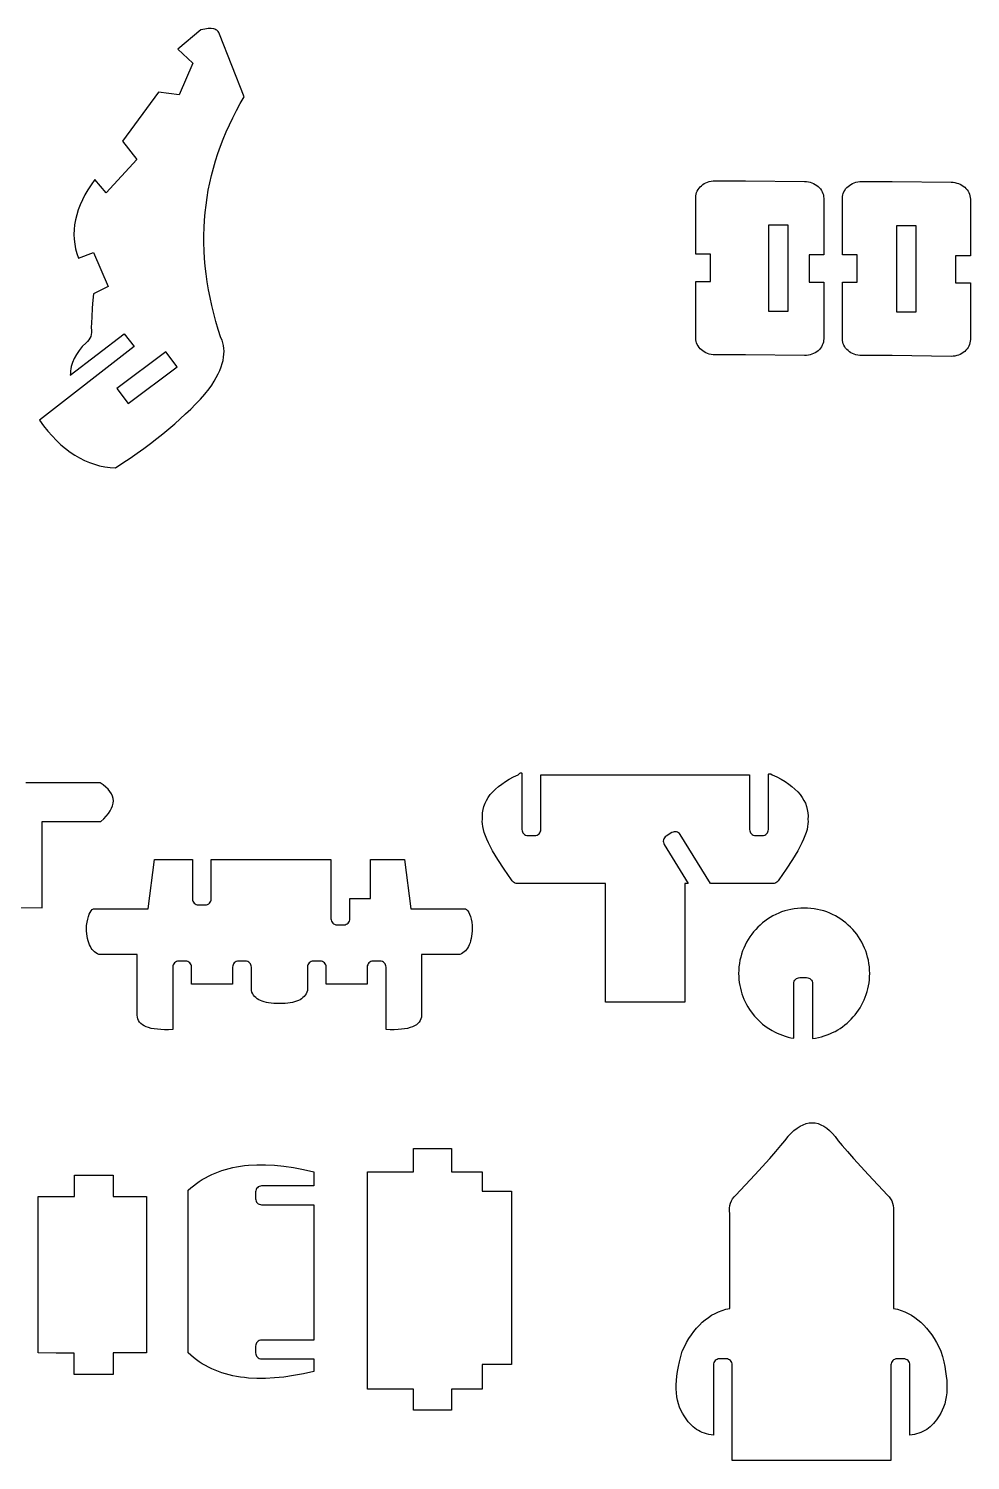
# Model space of a CAD drawing. Extents: x 0 to 16.8, y 0 to 16.3.
# Drawn here: x 7.99 to 13.74, y 7.6 to 16.34 of the extents above; entities that cross this region are included whole.
import ezdxf

# ---------------------------------------------------------------- set-up
doc = ezdxf.new("R2010")
doc.units = 0
doc.layers.add('Default_Layer', color=1, linetype='CONTINUOUS')
doc.layers.add('Harley_1', color=1, linetype='CONTINUOUS')

msp = doc.modelspace()

# ---------------------------------------------------------------- linework, layer by layer
at = {"layer": 'Default_Layer'}
msp.add_lwpolyline([(10.0772, 11.2701), (10.2836, 11.2701), (10.3223, 10.9698), (10.6558, 10.9698), (10.6631, 10.9648), (10.6699, 10.9576), (10.676, 10.9482), (10.6816, 10.9366), (10.6866, 10.9229), (10.6911, 10.9069), (10.6949, 10.8888), (10.6982, 10.8685), (10.6972, 10.8335), (10.6938, 10.8021), (10.6912, 10.7879), (10.688, 10.7745), (10.6842, 10.7621), (10.6798, 10.7505), (10.6747, 10.74), (10.6691, 10.7303), (10.6629, 10.7215), (10.656, 10.7137), (10.6486, 10.7068), (10.6406, 10.7008), (10.6319, 10.6957), (10.6226, 10.6916), (10.3886, 10.6916), (10.3886, 10.3212), (10.3876, 10.3092), (10.3848, 10.2981), (10.3804, 10.2878), (10.3743, 10.2784), (10.3666, 10.2699), (10.3572, 10.2622), (10.3461, 10.2553), (10.3334, 10.2494), (10.319, 10.2443), (10.3029, 10.2401), (10.2852, 10.2367), (10.2658, 10.2342), (10.2447, 10.2325), (10.222, 10.2318), (10.1977, 10.2319), (10.1716, 10.2328), (10.1716, 10.6142), (10.1709, 10.6216), (10.1687, 10.6285), (10.1653, 10.6348), (10.1608, 10.6402), (10.1554, 10.6447), (10.1492, 10.6481), (10.1423, 10.6503), (10.1349, 10.6511), (10.0933, 10.6511), (10.0859, 10.6503), (10.0791, 10.6481), (10.0728, 10.6447), (10.0674, 10.6402), (10.0629, 10.6348), (10.0595, 10.6285), (10.0574, 10.6216), (10.0566, 10.6142), (10.0566, 10.5092), (9.8068, 10.5092), (9.8068, 10.6142), (9.806, 10.6216), (9.8039, 10.6285), (9.8005, 10.6348), (9.796, 10.6402), (9.7906, 10.6447), (9.7843, 10.6481), (9.7775, 10.6503), (9.7701, 10.6511), (9.7285, 10.6511), (9.7211, 10.6503), (9.7142, 10.6481), (9.708, 10.6447), (9.7026, 10.6402), (9.6981, 10.6348), (9.6947, 10.6285), (9.6925, 10.6216), (9.6918, 10.6142), (9.6918, 10.4705), (9.6883, 10.4606), (9.6838, 10.4513), (9.6784, 10.4427), (9.672, 10.4348), (9.6647, 10.4275), (9.6564, 10.4209), (9.6471, 10.415), (9.6369, 10.4097), (9.6257, 10.4051), (9.6136, 10.4011), (9.6005, 10.3978), (9.5865, 10.3952), (9.5715, 10.3932), (9.5556, 10.3919), (9.5208, 10.3913), (9.4861, 10.3919), (9.4701, 10.3932), (9.4551, 10.3952), (9.4411, 10.3978), (9.428, 10.4011), (9.4159, 10.4051), (9.4047, 10.4097), (9.3945, 10.415), (9.3853, 10.4209), (9.377, 10.4275), (9.3696, 10.4348), (9.3633, 10.4427), (9.3578, 10.4513), (9.3534, 10.4606), (9.3498, 10.4705), (9.3498, 10.6142), (9.3491, 10.6216), (9.347, 10.6285), (9.3436, 10.6348), (9.3391, 10.6402), (9.3336, 10.6447), (9.3274, 10.6481), (9.3205, 10.6503), (9.3131, 10.6511), (9.2715, 10.6511), (9.2642, 10.6503), (9.2573, 10.6481), (9.2511, 10.6447), (9.2456, 10.6402), (9.2411, 10.6348), (9.2377, 10.6285), (9.2356, 10.6216), (9.2348, 10.6142), (9.2348, 10.5092), (8.985, 10.5092), (8.985, 10.6142), (8.9843, 10.6216), (8.9821, 10.6285), (8.9787, 10.6348), (8.9743, 10.6402), (8.9688, 10.6447), (8.9626, 10.6481), (8.9557, 10.6503), (8.9483, 10.6511), (8.9067, 10.6511), (8.8994, 10.6503), (8.8925, 10.6481), (8.8862, 10.6447), (8.8808, 10.6402), (8.8763, 10.6348), (8.8729, 10.6285), (8.8708, 10.6216), (8.87, 10.6142), (8.87, 10.2328), (8.844, 10.2319), (8.8196, 10.2318), (8.7969, 10.2325), (8.7758, 10.2342), (8.7565, 10.2367), (8.7387, 10.2401), (8.7227, 10.2443), (8.7083, 10.2494), (8.6955, 10.2553), (8.6845, 10.2622), (8.6751, 10.2699), (8.6673, 10.2784), (8.6612, 10.2878), (8.6568, 10.2981), (8.6541, 10.3092), (8.653, 10.3212), (8.653, 10.6916), (8.419, 10.6916), (8.4097, 10.6957), (8.4011, 10.7008), (8.393, 10.7068), (8.3856, 10.7137), (8.3788, 10.7215), (8.3725, 10.7303), (8.3669, 10.74), (8.3619, 10.7505), (8.3575, 10.7621), (8.3536, 10.7745), (8.3504, 10.7879), (8.3478, 10.8021), (8.3444, 10.8335), (8.3435, 10.8685), (8.3467, 10.8888), (8.3506, 10.9069), (8.355, 10.9229), (8.36, 10.9366), (8.3656, 10.9482), (8.3718, 10.9576), (8.3785, 10.9648), (8.3858, 10.9698), (8.7193, 10.9698), (8.758, 11.2701), (8.9903, 11.2701), (8.9903, 11.0306), (8.9911, 11.0232), (8.9932, 11.0163), (8.9966, 11.01), (9.0011, 11.0046), (9.0065, 11.0001), (9.0128, 10.9967), (9.0197, 10.9945), (9.027, 10.9938), (9.0686, 10.9938), (9.076, 10.9945), (9.0829, 10.9967), (9.0891, 11.0001), (9.0945, 11.0046), (9.099, 11.01), (9.1024, 11.0163), (9.1046, 11.0232), (9.1053, 11.0306), (9.1053, 11.2701), (9.5208, 11.2701), (9.8355, 11.2701), (9.8355, 10.909), (9.8363, 10.9016), (9.8384, 10.8947), (9.8418, 10.8884), (9.8463, 10.883), (9.8517, 10.8785), (9.858, 10.8751), (9.8648, 10.8729), (9.8722, 10.8722), (9.9138, 10.8722), (9.9212, 10.8729), (9.9281, 10.8751), (9.9343, 10.8785), (9.9397, 10.883), (9.9442, 10.8884), (9.9476, 10.8947), (9.9498, 10.9016), (9.9505, 10.909), (9.9505, 11.0336), (10.0772, 11.0334), (10.0772, 11.2701)], close=True, dxfattribs=at)
at = {"layer": 'Harley_1'}
for points in [[(8.2446, 14.2271), (8.5742, 14.4801), (8.6335, 14.4021), (8.0563, 13.9522), (8.0816, 13.918), (8.1073, 13.886), (8.1336, 13.8561), (8.1603, 13.8284), (8.1876, 13.8028), (8.2153, 13.7793), (8.2435, 13.758), (8.2722, 13.7388), (8.3014, 13.7217), (8.3311, 13.7067), (8.3614, 13.6939), (8.392, 13.6832), (8.4232, 13.6747), (8.4549, 13.6683), (8.4871, 13.664), (8.5198, 13.6618), (8.5651, 13.6913), (8.6092, 13.7208), (8.652, 13.7504), (8.6935, 13.7801), (8.7337, 13.8098), (8.7727, 13.8397), (8.8103, 13.8696), (8.8467, 13.8997), (8.8819, 13.9298), (8.9157, 13.96), (8.9483, 13.9902), (8.9796, 14.0206), (9.0096, 14.051), (9.0384, 14.0816), (9.0658, 14.1122), (9.092, 14.1429), (9.108, 14.1667), (9.1223, 14.1899), (9.1352, 14.2126), (9.1465, 14.2347), (9.1564, 14.2562), (9.1646, 14.2772), (9.1714, 14.2976), (9.1766, 14.3174), (9.1803, 14.3367), (9.1825, 14.3554), (9.1831, 14.3735), (9.1823, 14.391), (9.1799, 14.408), (9.1759, 14.4244), (9.1705, 14.4403), (9.1635, 14.4555), (9.1477, 14.505), (9.1332, 14.5542), (9.12, 14.6032), (9.1082, 14.6519), (9.0976, 14.7005), (9.0884, 14.7488), (9.0804, 14.7969), (9.0738, 14.8448), (9.0685, 14.8925), (9.0644, 14.9399), (9.0617, 14.9871), (9.0603, 15.0341), (9.0602, 15.0809), (9.0614, 15.1274), (9.0639, 15.1737), (9.0677, 15.2198), (9.0728, 15.2657), (9.0792, 15.3113), (9.087, 15.3568), (9.096, 15.402), (9.1063, 15.447), (9.118, 15.4917), (9.1309, 15.5363), (9.1452, 15.5806), (9.1608, 15.6247), (9.1776, 15.6685), (9.1958, 15.7122), (9.2153, 15.7556), (9.2361, 15.7988), (9.2582, 15.8418), (9.2816, 15.8845), (9.3063, 15.9271), (9.1547, 16.3078), (9.1529, 16.314), (9.1503, 16.3195), (9.1471, 16.3245), (9.1432, 16.3288), (9.1386, 16.3326), (9.1332, 16.3358), (9.1272, 16.3383), (9.1206, 16.3403), (9.1051, 16.3425), (9.0869, 16.3423), (9.0659, 16.3397), (9.0421, 16.3347), (8.9013, 16.2176), (8.9931, 16.1321), (8.9091, 15.9375), (8.7834, 15.9547), (8.5638, 15.6552), (8.6514, 15.5442), (8.4644, 15.3396), (8.3943, 15.4208), (8.3721, 15.3896), (8.352, 15.3586), (8.3341, 15.3277), (8.3183, 15.297), (8.3046, 15.2665), (8.2931, 15.2361), (8.2836, 15.2058), (8.2763, 15.1757), (8.2711, 15.1458), (8.2681, 15.116), (8.2671, 15.0864), (8.2683, 15.0569), (8.2716, 15.0276), (8.277, 14.9985), (8.2846, 14.9695), (8.2942, 14.9406), (8.3864, 14.9763), (8.4758, 14.768), (8.3865, 14.7232), (8.3821, 14.6846), (8.3784, 14.6373), (8.3752, 14.5815), (8.3727, 14.5171), (8.3741, 14.5022), (8.3741, 14.4883), (8.3724, 14.4753), (8.3692, 14.4633), (8.3644, 14.4522), (8.358, 14.4421), (8.3501, 14.433), (8.3406, 14.4249), (8.318, 14.4017), (8.2984, 14.3781), (8.2818, 14.354), (8.2683, 14.3295), (8.2578, 14.3046), (8.2537, 14.292), (8.2504, 14.2792), (8.2478, 14.2664), (8.2459, 14.2534), (8.2449, 14.2403), (8.2446, 14.2271)], [(12.8431, 14.4498), (12.8425, 14.4393), (12.8407, 14.429), (12.8378, 14.4191), (12.8338, 14.4096), (12.8288, 14.4005), (12.8229, 14.392), (12.8161, 14.384), (12.8085, 14.3766), (12.8002, 14.3699), (12.7911, 14.3639), (12.7814, 14.3587), (12.7711, 14.3544), (12.7603, 14.3509), (12.7491, 14.3485), (12.7374, 14.347), (12.7254, 14.3466), (12.3649, 14.3512), (12.1795, 14.3512), (12.1676, 14.3517), (12.1559, 14.3533), (12.1447, 14.3559), (12.1339, 14.3594), (12.1236, 14.3637), (12.1139, 14.3689), (12.1048, 14.3748), (12.0964, 14.3815), (12.0888, 14.3889), (12.082, 14.3968), (12.0761, 14.4053), (12.0712, 14.4143), (12.0672, 14.4238), (12.0643, 14.4337), (12.0625, 14.4439), (12.0619, 14.4544), (12.0619, 14.7998), (12.1516, 14.7998), (12.1516, 14.9656), (12.0619, 14.9656), (12.0619, 15.311), (12.0625, 15.3215), (12.0643, 15.3317), (12.0672, 15.3416), (12.0712, 15.351), (12.0761, 15.36), (12.082, 15.3686), (12.0888, 15.3765), (12.0964, 15.3838), (12.1048, 15.3905), (12.1139, 15.3965), (12.1236, 15.4017), (12.1339, 15.406), (12.1447, 15.4095), (12.1559, 15.412), (12.1676, 15.4136), (12.1795, 15.4142), (12.3649, 15.4142), (12.7254, 15.4095), (12.7374, 15.4089), (12.7491, 15.4072), (12.7603, 15.4046), (12.7711, 15.401), (12.7814, 15.3967), (12.7911, 15.3915), (12.8002, 15.3856), (12.8085, 15.3789), (12.8161, 15.3716), (12.8229, 15.3637), (12.8288, 15.3553), (12.8338, 15.3463), (12.8378, 15.3369), (12.8407, 15.3271), (12.8425, 15.3169), (12.8431, 15.3064), (12.8431, 14.961), (12.7534, 14.961), (12.7534, 14.7952), (12.8431, 14.7952), (12.8431, 14.4498)], [(12.9566, 15.3064), (12.9572, 15.3169), (12.959, 15.3271), (12.9619, 15.337), (12.9659, 15.3464), (12.9708, 15.3554), (12.9767, 15.3639), (12.9835, 15.3719), (12.9911, 15.3792), (12.9995, 15.3859), (13.0086, 15.3919), (13.0183, 15.397), (13.0286, 15.4014), (13.0394, 15.4049), (13.0506, 15.4074), (13.0623, 15.409), (13.0743, 15.4095), (13.2596, 15.4095), (13.6201, 15.4049), (13.6321, 15.4043), (13.6438, 15.4026), (13.655, 15.4), (13.6658, 15.3964), (13.6761, 15.3921), (13.6858, 15.3869), (13.6949, 15.3809), (13.7032, 15.3743), (13.7108, 15.367), (13.7176, 15.3591), (13.7235, 15.3507), (13.7285, 15.3417), (13.7325, 15.3323), (13.7354, 15.3224), (13.7372, 15.3122), (13.7378, 15.3017), (13.7378, 14.9564), (13.6481, 14.9564), (13.6481, 14.7905), (13.7378, 14.7905), (13.7378, 14.4452), (13.7372, 14.4346), (13.7354, 14.4244), (13.7325, 14.4145), (13.7285, 14.405), (13.7236, 14.3959), (13.7176, 14.3874), (13.7109, 14.3794), (13.7032, 14.372), (13.6949, 14.3653), (13.6858, 14.3593), (13.6761, 14.3541), (13.6658, 14.3498), (13.655, 14.3463), (13.6438, 14.3438), (13.6321, 14.3424), (13.6201, 14.342), (13.2596, 14.3466), (13.0743, 14.3466), (13.0623, 14.3471), (13.0506, 14.3487), (13.0394, 14.3513), (13.0286, 14.3547), (13.0183, 14.3591), (13.0086, 14.3643), (12.9995, 14.3702), (12.9911, 14.3769), (12.9835, 14.3842), (12.9767, 14.3922), (12.9708, 14.4007), (12.9659, 14.4097), (12.9619, 14.4192), (12.959, 14.429), (12.9572, 14.4393), (12.9566, 14.4498), (12.9566, 14.7952), (13.0463, 14.7952), (13.0463, 14.961), (12.9566, 14.961), (12.9566, 15.3064)], [(12.5085, 15.1449), (12.6235, 15.1449), (12.6235, 14.6159), (12.5085, 14.6159), (12.5085, 15.1449)], [(13.2897, 15.1403), (13.4047, 15.1403), (13.4047, 14.6113), (13.2897, 14.6113), (13.2897, 15.1403)], [(8.5282, 14.1455), (8.5971, 14.0535), (8.897, 14.2786), (8.828, 14.3706), (8.5282, 14.1455)], [(12.0155, 11.1252), (11.9946, 11.1252), (11.9946, 10.3993), (11.7532, 10.3993), (11.5119, 10.3993), (11.5119, 11.1252), (10.9775, 11.1252), (10.9717, 11.1248), (10.966, 11.1252), (10.9606, 11.1266), (10.9554, 11.1289), (10.9505, 11.1321), (10.9458, 11.1363), (10.9413, 11.1414), (10.937, 11.1474), (10.8923, 11.2111), (10.8541, 11.2699), (10.8223, 11.3235), (10.8088, 11.3485), (10.797, 11.3721), (10.7867, 11.3945), (10.7781, 11.4157), (10.7711, 11.4355), (10.7656, 11.4541), (10.7618, 11.4715), (10.7597, 11.4875), (10.7591, 11.5023), (10.7601, 11.5159), (10.7595, 11.5364), (10.7607, 11.5564), (10.7638, 11.576), (10.7689, 11.5951), (10.7758, 11.6137), (10.7846, 11.6319), (10.7954, 11.6497), (10.808, 11.6669), (10.8226, 11.6838), (10.839, 11.7001), (10.8573, 11.716), (10.8776, 11.7314), (10.8997, 11.7464), (10.9238, 11.7609), (10.9497, 11.775), (10.9775, 11.7885), (10.9883, 11.7973), (10.9925, 11.7994), (10.9958, 11.8002), (10.9983, 11.7994), (11.0001, 11.7973), (11.001, 11.7936), (11.0011, 11.7885), (11.0011, 11.4541), (11.0019, 11.4467), (11.004, 11.4398), (11.0074, 11.4336), (11.0119, 11.4281), (11.0173, 11.4236), (11.0236, 11.4202), (11.0304, 11.418), (11.0378, 11.4173), (11.0794, 11.4173), (11.0868, 11.418), (11.0937, 11.4202), (11.0999, 11.4236), (11.1053, 11.4281), (11.1098, 11.4336), (11.1132, 11.4398), (11.1154, 11.4467), (11.1161, 11.4541), (11.1161, 11.7885), (11.7532, 11.7885), (12.3904, 11.7885), (12.3904, 11.4541), (12.3911, 11.4467), (12.3933, 11.4398), (12.3967, 11.4336), (12.4011, 11.4281), (12.4066, 11.4236), (12.4128, 11.4202), (12.4197, 11.418), (12.4271, 11.4173), (12.4687, 11.4173), (12.476, 11.418), (12.4829, 11.4202), (12.4892, 11.4236), (12.4946, 11.4281), (12.4991, 11.4336), (12.5025, 11.4398), (12.5046, 11.4467), (12.5054, 11.4541), (12.5054, 11.7885), (12.5062, 11.7912), (12.5077, 11.7931), (12.5097, 11.7942), (12.5124, 11.7946), (12.5195, 11.7931), (12.5289, 11.7885), (12.5568, 11.775), (12.5827, 11.7609), (12.6068, 11.7464), (12.6289, 11.7314), (12.6491, 11.716), (12.6675, 11.7001), (12.6839, 11.6838), (12.6985, 11.6669), (12.7111, 11.6497), (12.7218, 11.6319), (12.7307, 11.6137), (12.7376, 11.5951), (12.7426, 11.576), (12.7458, 11.5564), (12.747, 11.5364), (12.7464, 11.5159), (12.7474, 11.5023), (12.7468, 11.4875), (12.7446, 11.4715), (12.7408, 11.4541), (12.7354, 11.4355), (12.7284, 11.4157), (12.7198, 11.3945), (12.7095, 11.3721), (12.6976, 11.3485), (12.6842, 11.3235), (12.6524, 11.2699), (12.6142, 11.2111), (12.5695, 11.1474), (12.5652, 11.1414), (12.5607, 11.1363), (12.556, 11.1321), (12.551, 11.1289), (12.5459, 11.1266), (12.5405, 11.1252), (12.5348, 11.1248), (12.5289, 11.1252), (12.1515, 11.1252), (11.9671, 11.4227), (11.9625, 11.4286), (11.9571, 11.4333), (11.9509, 11.4369), (11.9442, 11.4391), (11.9372, 11.4401), (11.9301, 11.4397), (11.9231, 11.4379), (11.9165, 11.4347), (11.8811, 11.4128), (11.8752, 11.4082), (11.8705, 11.4028), (11.867, 11.3966), (11.8648, 11.3899), (11.8638, 11.3829), (11.8643, 11.3758), (11.8661, 11.3688), (11.8693, 11.3621), (12.0162, 11.1252), (12.0155, 11.1252)], [(12.6599, 10.1798), (12.6599, 10.5133), (12.6607, 10.5207), (12.6628, 10.5276), (12.6662, 10.5338), (12.6707, 10.5393), (12.6762, 10.5438), (12.6824, 10.5472), (12.6893, 10.5494), (12.6966, 10.5501), (12.7382, 10.5501), (12.7456, 10.5494), (12.7525, 10.5472), (12.7587, 10.5438), (12.7642, 10.5393), (12.7687, 10.5338), (12.772, 10.5276), (12.7742, 10.5207), (12.7749, 10.5133), (12.7749, 10.178), (12.7933, 10.1807), (12.8113, 10.1843), (12.829, 10.1887), (12.8464, 10.1939), (12.8635, 10.1998), (12.8802, 10.2064), (12.8965, 10.2138), (12.9124, 10.2219), (12.928, 10.2307), (12.943, 10.2401), (12.9576, 10.2501), (12.9718, 10.2608), (12.9854, 10.2721), (12.9985, 10.284), (13.0111, 10.2964), (13.0231, 10.3094), (13.0345, 10.3229), (13.0454, 10.3369), (13.0556, 10.3514), (13.0652, 10.3663), (13.0741, 10.3817), (13.0824, 10.3975), (13.09, 10.4137), (13.0968, 10.4304), (13.1029, 10.4473), (13.1083, 10.4646), (13.1129, 10.4823), (13.1167, 10.5002), (13.1197, 10.5185), (13.1219, 10.537), (13.1232, 10.5557), (13.1236, 10.5747), (13.1231, 10.5953), (13.1216, 10.6156), (13.119, 10.6356), (13.1155, 10.6553), (13.111, 10.6747), (13.1056, 10.6937), (13.0993, 10.7123), (13.0922, 10.7304), (13.0842, 10.7481), (13.0753, 10.7654), (13.0657, 10.7821), (13.0553, 10.7984), (13.0442, 10.814), (13.0323, 10.8292), (13.0197, 10.8437), (13.0065, 10.8576), (12.9926, 10.8708), (12.9781, 10.8834), (12.9629, 10.8953), (12.9473, 10.9064), (12.931, 10.9168), (12.9143, 10.9264), (12.897, 10.9353), (12.8793, 10.9433), (12.8611, 10.9505), (12.8426, 10.9567), (12.8236, 10.9621), (12.8042, 10.9666), (12.7845, 10.9701), (12.7645, 10.9727), (12.7442, 10.9742), (12.7236, 10.9747), (12.7031, 10.9742), (12.6827, 10.9727), (12.6627, 10.9701), (12.643, 10.9666), (12.6237, 10.9621), (12.6047, 10.9567), (12.5861, 10.9505), (12.5679, 10.9433), (12.5502, 10.9353), (12.533, 10.9264), (12.5162, 10.9168), (12.5, 10.9064), (12.4843, 10.8953), (12.4692, 10.8834), (12.4547, 10.8708), (12.4408, 10.8576), (12.4276, 10.8437), (12.415, 10.8292), (12.4031, 10.814), (12.392, 10.7984), (12.3815, 10.7821), (12.3719, 10.7654), (12.3631, 10.7481), (12.3551, 10.7304), (12.3479, 10.7123), (12.3416, 10.6937), (12.3362, 10.6747), (12.3318, 10.6553), (12.3282, 10.6356), (12.3257, 10.6156), (12.3241, 10.5953), (12.3236, 10.5747), (12.3241, 10.5562), (12.3253, 10.5379), (12.3274, 10.5199), (12.3303, 10.5021), (12.334, 10.4845), (12.3384, 10.4673), (12.3436, 10.4503), (12.3495, 10.4337), (12.3561, 10.4174), (12.3635, 10.4015), (12.3714, 10.386), (12.3801, 10.3708), (12.3893, 10.3561), (12.3992, 10.3418), (12.4207, 10.3146), (12.4444, 10.2894), (12.4702, 10.2662), (12.4979, 10.2453), (12.5274, 10.2268), (12.5428, 10.2185), (12.5585, 10.2109), (12.5746, 10.2039), (12.5911, 10.1976), (12.6078, 10.1921), (12.6249, 10.1872), (12.6423, 10.1831), (12.6599, 10.1798)], [(12.6232, 9.5792), (12.6424, 9.5991), (12.6614, 9.6163), (12.6803, 9.6308), (12.699, 9.6428), (12.7176, 9.652), (12.736, 9.6586), (12.7543, 9.6626), (12.7725, 9.6639), (12.7905, 9.6626), (12.8083, 9.6586), (12.8261, 9.652), (12.8436, 9.6428), (12.8611, 9.6308), (12.8784, 9.6163), (12.8955, 9.5991), (12.9125, 9.5792), (12.9314, 9.5545), (12.9562, 9.5241), (12.9871, 9.488), (13.0239, 9.4461), (13.1157, 9.3454), (13.2314, 9.2217), (13.2421, 9.2114), (13.251, 9.2), (13.2582, 9.1874), (13.2636, 9.1737), (13.2674, 9.1588), (13.2693, 9.1427), (13.2695, 9.1255), (13.268, 9.1071), (13.268, 8.5307), (13.2689, 8.5307), (13.2923, 8.5252), (13.315, 8.5182), (13.337, 8.5098), (13.3582, 8.4999), (13.3788, 8.4886), (13.3986, 8.4758), (13.4178, 8.4616), (13.4362, 8.446), (13.4539, 8.4289), (13.4709, 8.4104), (13.4872, 8.3905), (13.5027, 8.3691), (13.5176, 8.3462), (13.5317, 8.322), (13.5451, 8.2963), (13.5578, 8.2691), (13.567, 8.2367), (13.575, 8.2053), (13.5815, 8.175), (13.5868, 8.1457), (13.5908, 8.1174), (13.5934, 8.0902), (13.5947, 8.064), (13.5946, 8.0388), (13.5933, 8.0147), (13.5906, 7.9916), (13.5866, 7.9695), (13.5813, 7.9485), (13.5746, 7.9285), (13.5667, 7.9096), (13.5574, 7.8917), (13.5467, 7.8748), (13.5388, 7.8618), (13.5304, 7.8496), (13.5216, 7.8381), (13.5124, 7.8274), (13.5027, 7.8174), (13.4927, 7.8081), (13.4821, 7.7996), (13.4712, 7.7919), (13.4598, 7.7849), (13.448, 7.7786), (13.4358, 7.7732), (13.4232, 7.7684), (13.4101, 7.7644), (13.3966, 7.7611), (13.3826, 7.7586), (13.3683, 7.7569), (13.3683, 8.1857), (13.3675, 8.1931), (13.3654, 8.2), (13.362, 8.2063), (13.3575, 8.2117), (13.352, 8.2162), (13.3458, 8.2196), (13.3389, 8.2218), (13.3316, 8.2225), (13.29, 8.2225), (13.2826, 8.2218), (13.2757, 8.2196), (13.2695, 8.2162), (13.264, 8.2117), (13.2596, 8.2063), (13.2562, 8.2), (13.254, 8.1931), (13.2533, 8.1857), (13.2533, 7.603), (12.7689, 7.603), (12.2844, 7.603), (12.2844, 8.1857), (12.2837, 8.1931), (12.2815, 8.2), (12.2782, 8.2063), (12.2737, 8.2117), (12.2682, 8.2162), (12.262, 8.2196), (12.2551, 8.2218), (12.2477, 8.2225), (12.2061, 8.2225), (12.1988, 8.2218), (12.1919, 8.2196), (12.1857, 8.2162), (12.1802, 8.2117), (12.1757, 8.2063), (12.1723, 8.2), (12.1702, 8.1931), (12.1695, 8.1857), (12.1695, 7.7569), (12.1551, 7.7586), (12.1411, 7.7611), (12.1276, 7.7644), (12.1146, 7.7684), (12.1019, 7.7732), (12.0897, 7.7786), (12.0779, 7.7849), (12.0665, 7.7919), (12.0556, 7.7996), (12.0451, 7.8081), (12.035, 7.8174), (12.0253, 7.8274), (12.0161, 7.8381), (12.0073, 7.8496), (11.9989, 7.8618), (11.991, 7.8748), (11.9803, 7.8917), (11.971, 7.9096), (11.9631, 7.9285), (11.9564, 7.9485), (11.9511, 7.9695), (11.9471, 7.9916), (11.9444, 8.0147), (11.9431, 8.0388), (11.943, 8.064), (11.9443, 8.0902), (11.947, 8.1174), (11.9509, 8.1457), (11.9562, 8.175), (11.9628, 8.2053), (11.9707, 8.2367), (11.9799, 8.2691), (11.9926, 8.2963), (12.006, 8.322), (12.0202, 8.3462), (12.035, 8.3691), (12.0506, 8.3905), (12.0668, 8.4104), (12.0838, 8.4289), (12.1015, 8.446), (12.1199, 8.4616), (12.1391, 8.4758), (12.1589, 8.4886), (12.1795, 8.4999), (12.2007, 8.5098), (12.2227, 8.5182), (12.2454, 8.5252), (12.2689, 8.5307), (12.2697, 8.5307), (12.2697, 9.1071), (12.2682, 9.1255), (12.2684, 9.1427), (12.2704, 9.1588), (12.2741, 9.1737), (12.2795, 9.1874), (12.2867, 9.2), (12.2957, 9.2114), (12.3063, 9.2217), (12.4221, 9.3454), (12.5138, 9.4461), (12.5506, 9.488), (12.5815, 9.5241), (12.6063, 9.5545), (12.6252, 9.5792), (12.6252, 9.5796), (12.6242, 9.5792), (12.6231, 9.5788), (12.6232, 9.5792)], [(10.3394, 8.0376), (10.0583, 8.0376), (10.0583, 9.364), (10.3394, 9.364), (10.3394, 9.5077), (10.5716, 9.5077), (10.5716, 9.364), (10.7577, 9.364), (10.7577, 9.2463), (10.9382, 9.2463), (10.9382, 8.1887), (10.7577, 8.1887), (10.7577, 8.0376), (10.5716, 8.0376), (10.5716, 7.9086), (10.3394, 7.9086), (10.3394, 8.0376)], [(8.9643, 8.2588), (8.9645, 8.7551), (8.9643, 9.2514), (8.9804, 9.266), (8.9971, 9.2798), (9.0143, 9.293), (9.032, 9.3054), (9.0502, 9.3171), (9.0689, 9.3281), (9.0881, 9.3384), (9.1078, 9.3479), (9.128, 9.3568), (9.1487, 9.3649), (9.1699, 9.3724), (9.1916, 9.3791), (9.2138, 9.3851), (9.2365, 9.3904), (9.2598, 9.395), (9.2835, 9.3989), (9.3077, 9.402), (9.3324, 9.4045), (9.3834, 9.4073), (9.4363, 9.4072), (9.4913, 9.4042), (9.5482, 9.3984), (9.6072, 9.3898), (9.6682, 9.3783), (9.7312, 9.364), (9.7312, 9.2782), (9.4124, 9.2782), (9.405, 9.2774), (9.3981, 9.2753), (9.3919, 9.2719), (9.3864, 9.2674), (9.3819, 9.262), (9.3785, 9.2557), (9.3764, 9.2488), (9.3756, 9.2415), (9.3756, 9.1999), (9.3764, 9.1925), (9.3785, 9.1856), (9.3819, 9.1794), (9.3864, 9.174), (9.3919, 9.1695), (9.3981, 9.1661), (9.405, 9.1639), (9.4124, 9.1632), (9.7312, 9.1632), (9.7312, 8.7551), (9.7312, 8.3371), (9.4124, 8.3371), (9.405, 8.3363), (9.3981, 8.3342), (9.3919, 8.3308), (9.3864, 8.3263), (9.3819, 8.3208), (9.3785, 8.3146), (9.3764, 8.3077), (9.3756, 8.3004), (9.3756, 8.2588), (9.3764, 8.2514), (9.3785, 8.2445), (9.3819, 8.2383), (9.3864, 8.2328), (9.3919, 8.2283), (9.3981, 8.2249), (9.405, 8.2228), (9.4124, 8.2221), (9.7312, 8.2221), (9.7312, 8.1462), (9.6682, 8.1319), (9.6072, 8.1204), (9.5482, 8.1118), (9.4913, 8.106), (9.4363, 8.1031), (9.3834, 8.103), (9.3324, 8.1057), (9.3077, 8.1082), (9.2835, 8.1114), (9.2598, 8.1152), (9.2365, 8.1198), (9.2138, 8.1251), (9.1916, 8.1311), (9.1699, 8.1378), (9.1487, 8.1453), (9.128, 8.1534), (9.1078, 8.1623), (9.0881, 8.1719), (9.0689, 8.1821), (9.0502, 8.1931), (9.032, 8.2049), (9.0143, 8.2173), (8.9971, 8.2304), (8.9804, 8.2442), (8.9643, 8.2588)], [(8.7105, 8.2588), (8.6816, 8.2588), (8.5069, 8.2588), (8.5069, 8.1274), (8.2674, 8.1274), (8.2674, 8.257), (8.1582, 8.2579), (8.0491, 8.2588), (8.0491, 9.213), (8.2693, 9.213), (8.2693, 9.3445), (8.5069, 9.3445), (8.5069, 9.213), (8.7105, 9.213), (8.7105, 8.2588)]]:
    msp.add_lwpolyline(points, close=True, dxfattribs=at)
msp.add_lwpolyline([(7.6354, 10.9769), (8.0726, 10.9765), (8.0726, 11.5035), (8.43, 11.5035), (8.4484, 11.52), (8.4642, 11.5362), (8.4776, 11.5522), (8.4885, 11.568), (8.497, 11.5835), (8.5029, 11.5988), (8.5064, 11.6139), (8.5074, 11.6288), (8.5059, 11.6434), (8.502, 11.6578), (8.4956, 11.672), (8.4867, 11.6859), (8.4753, 11.6996), (8.4615, 11.7131), (8.4451, 11.7263), (8.4263, 11.7393), (7.9731, 11.7393)], dxfattribs=at)

doc.saveas('drawing.dxf')
